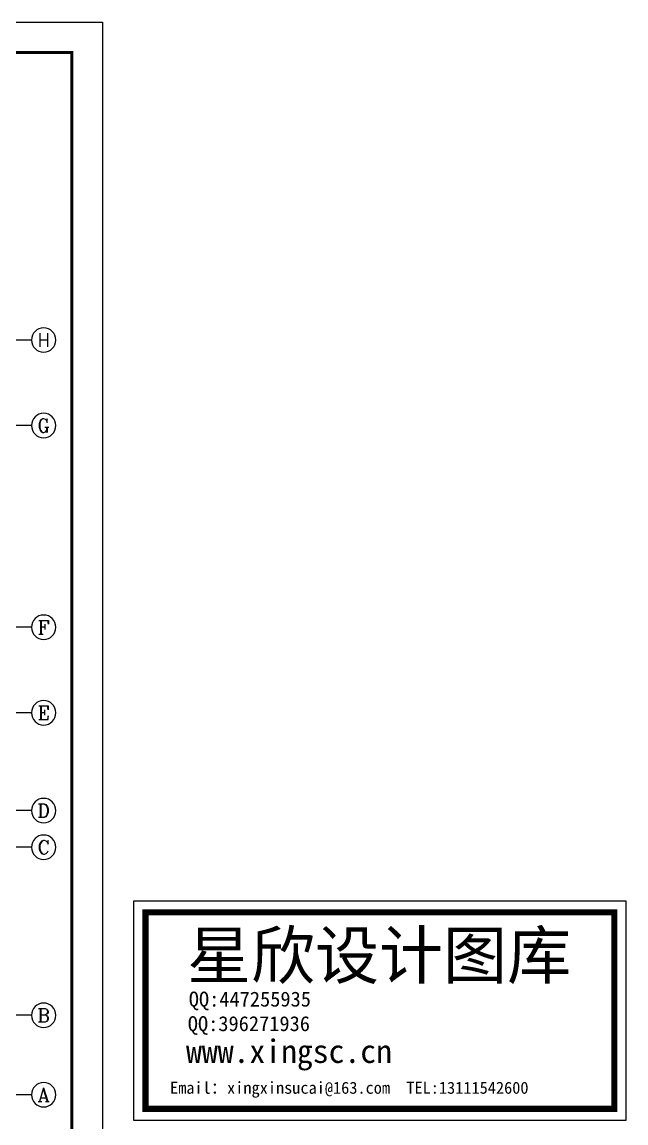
# Model space of a CAD drawing. Extents: x 45735 to 146968, y -75167 to -15767.
# Drawn here: x 127201 to 146968, y -51799 to -15767 of the extents above; entities that cross this region are included whole.
import ezdxf
from ezdxf.enums import TextEntityAlignment as Align

# ---------------------------------------------------------------- set-up
doc = ezdxf.new("R2010")
doc.units = 0
doc.header["$LTSCALE"] = 1000
doc.header["$MEASUREMENT"] = 0
doc.layers.get('0').update_dxf_attribs({"linetype": 'CONTINUOUS'})
for name, color, linetype in [('AXIS', 7, 'CONTINUOUS'), ('AXIS_TEXT', 7, 'CONTINUOUS'), ('PUB_DIM', 3, 'CONTINUOUS'), ('TK', 7, 'CONTINUOUS')]:
    doc.layers.add(name, color=color, linetype=linetype)
doc.styles.add('163', font='SimSun.ttf', dxfattribs={"width": 0.99})
doc.styles.add('COMPLEX', font='COMPLEX')

# ---------------------------------------------------------------- blocks, each defined once
blk = doc.blocks.new('_AXISO')
blk.add_circle((0, 0), 0.5)
at = {"layer": 'AXIS_TEXT', "style": 'COMPLEX', "width": 1.041667}
blk.add_attdef('A', text='', height=0.56, dxfattribs=at).set_placement((-0.25, -0.28), (0.25, -0.28), align=Align.FIT)
blk = doc.blocks.new('星欣设计图库02')
at = {"color": 5}
for p, q in [((0, 0), (0, 35969)), ((0, 35969), (80528, 35969)), ((80528, 35969), (80528, 0)), ((80528, 0), (0, 0))]:
    blk.add_line(p, q, dxfattribs=at)
at = {"color": 5, "const_width": 1008}
blk.add_lwpolyline([(1909, 1909), (1909, 34060), (78618, 34060), (78618, 1909), (1909, 1909)], dxfattribs=at)
at = {"color": 1, "style": '163'}
for s, height, p in [('星欣设计图库', 7680, (8697, 23212)), ('QQ:447255935', 2449.44, (8982, 18644)), ('QQ:396271936', 2449.44, (8821, 14628)), ('www.xingsc.cn', 3810.24, (8535, 9428)), ('Email：xingxinsucai@163.com  TEL:13111542600', 1959.55, (5919, 4381))]:
    blk.add_text(s, height=height, dxfattribs=at).set_placement(p)

msp = doc.modelspace()

# ---------------------------------------------------------------- linework, layer by layer
at = {"layer": 'AXIS'}
for p, q in [((127509.6, -26174.5), (123509.6, -26174.5)), ((127509.6, -28974.4), (123509.6, -28974.4)), ((127509.6, -35574.5), (123509.6, -35574.5)), ((127509.6, -38374.5), (123509.6, -38374.5)), ((127509.6, -41574.5), (123509.6, -41574.5)), ((127509.6, -42774.5), (123509.6, -42774.5)), ((127509.6, -48274.5), (123509.6, -48274.5)), ((127509.6, -50874.5), (123509.6, -50874.5))]:
    msp.add_line(p, q, dxfattribs=at)
at = {"layer": 'TK'}
msp.add_lwpolyline([(45734.7, -75167.5), (45734.7, -15767.5), (129834.7, -15767.5), (129834.7, -75167.5)], close=True, dxfattribs=at)
at = {"layer": 'TK', "const_width": 100}
msp.add_lwpolyline([(48234.7, -74167.5), (128834.7, -74167.5), (128834.7, -16767.5), (48234.7, -16767.5)], close=True, dxfattribs=at)

# ---------------------------------------------------------------- block references
at = {"layer": 'AXIS'}
ref = msp.add_blockref('_AXISO', (127909.6, -26174.5), dxfattribs=dict(at, xscale=-800, yscale=800, zscale=800))
ref.add_attrib('A', 'H', dxfattribs={"layer": 'AXIS_TEXT', "height": 448, "style": 'COMPLEX', "width": 0.9375}).set_placement((127709.6, -26398.5), (128109.6, -26398.5), align=Align.FIT)
ref = msp.add_blockref('_AXISO', (127909.6, -28973.4), dxfattribs=dict(at, xscale=-800, yscale=800, zscale=800))
ref.add_attrib('A', 'G', dxfattribs={"layer": 'AXIS_TEXT', "height": 448, "style": 'COMPLEX', "width": 1.041667}).set_placement((127709.6, -29197.4), (128109.6, -29197.4), align=Align.FIT)
ref = msp.add_blockref('_AXISO', (127909.6, -35574.5), dxfattribs=dict(at, xscale=-800, yscale=800, zscale=800))
ref.add_attrib('A', 'F', dxfattribs={"layer": 'AXIS_TEXT', "height": 448, "style": 'COMPLEX', "width": 1.171875}).set_placement((127709.6, -35798.5), (128109.6, -35798.5), align=Align.FIT)
ref = msp.add_blockref('_AXISO', (127909.6, -38374.5), dxfattribs=dict(at, xscale=-800, yscale=800, zscale=800))
ref.add_attrib('A', 'E', dxfattribs={"layer": 'AXIS_TEXT', "height": 448, "style": 'COMPLEX', "width": 1.171875}).set_placement((127709.6, -38598.5), (128109.6, -38598.5), align=Align.FIT)
ref = msp.add_blockref('_AXISO', (127909.6, -41574.5), dxfattribs=dict(at, xscale=-800, yscale=800, zscale=800))
ref.add_attrib('A', 'D', dxfattribs={"layer": 'AXIS_TEXT', "height": 448, "style": 'COMPLEX', "width": 1.102941}).set_placement((127709.6, -41798.5), (128109.6, -41798.5), align=Align.FIT)
ref = msp.add_blockref('_AXISO', (127909.6, -42774.5), dxfattribs=dict(at, xscale=-800, yscale=800, zscale=800))
ref.add_attrib('A', 'C', dxfattribs={"layer": 'AXIS_TEXT', "height": 448, "style": 'COMPLEX', "width": 1.25}).set_placement((127709.6, -42998.5), (128109.6, -42998.5), align=Align.FIT)
ref = msp.add_blockref('_AXISO', (127909.6, -48274.5), dxfattribs=dict(at, xscale=-800, yscale=800, zscale=800))
ref.add_attrib('A', 'B', dxfattribs={"layer": 'AXIS_TEXT', "height": 448, "style": 'COMPLEX', "width": 1.102941}).set_placement((127709.6, -48498.5), (128109.6, -48498.5), align=Align.FIT)
ref = msp.add_blockref('_AXISO', (127909.6, -50874.5), dxfattribs=dict(at, xscale=-800, yscale=800, zscale=800))
ref.add_attrib('A', 'A', dxfattribs={"layer": 'AXIS_TEXT', "height": 448, "style": 'COMPLEX', "width": 1.041667}).set_placement((127709.6, -51098.5), (128109.6, -51098.5), align=Align.FIT)
at = {"layer": 'PUB_DIM', "xscale": 0.2000000000116415, "yscale": 0.2000000000116415, "zscale": 0.2}
msp.add_blockref('星欣设计图库02', (130862.6, -51718.5), dxfattribs=at)

doc.saveas('drawing.dxf')
